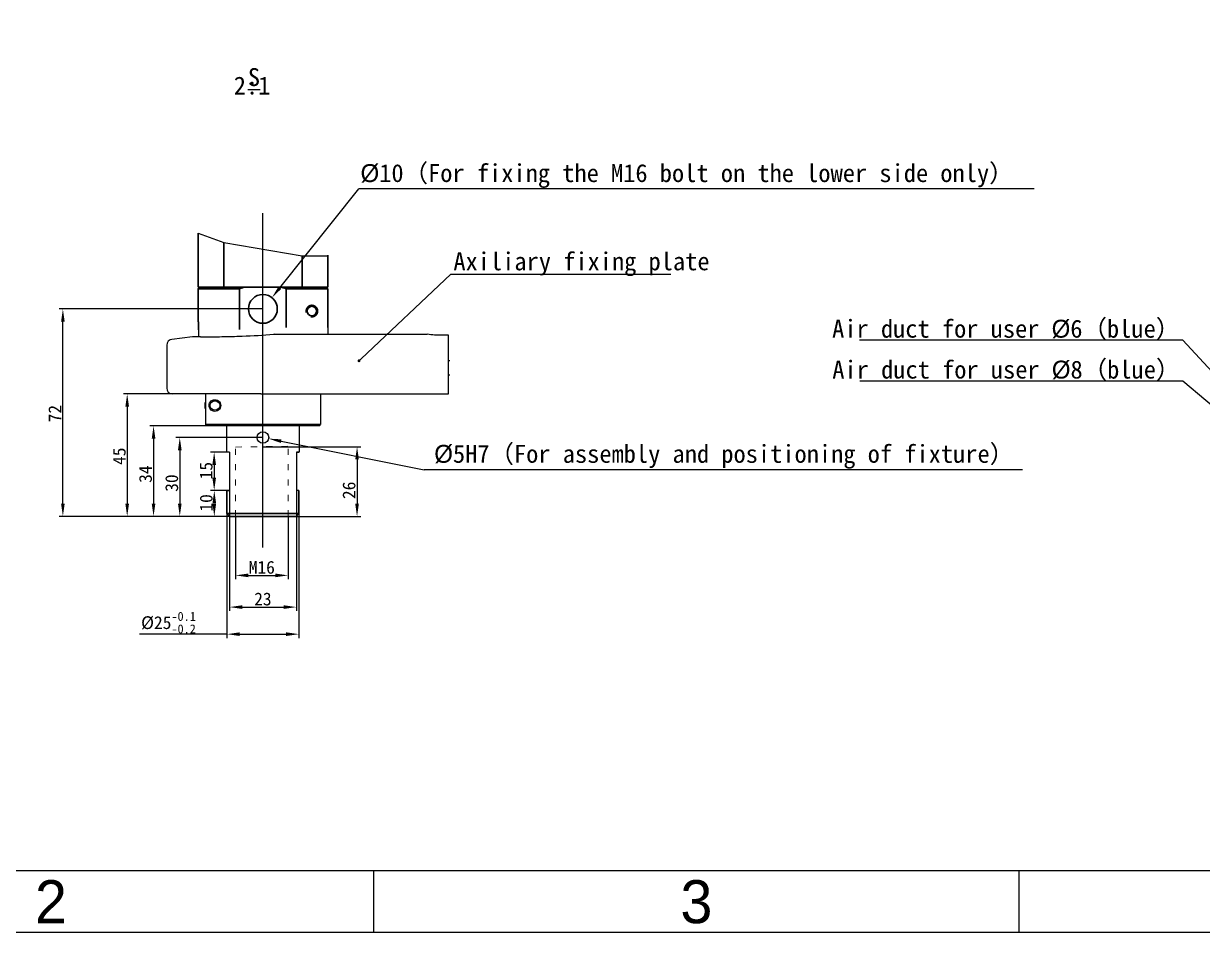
# Model space of a CAD drawing. Header units: millimetres. Extents: x 4086 to 8300, y 123 to 1549.
# Drawn here: x 6651 to 7111.2, y 123.6 to 478.5 of the extents above; entities that cross this region are included whole.
import ezdxf
from ezdxf import colors
from ezdxf.entities.mleader import LeaderData, LeaderLine
from ezdxf.enums import TextEntityAlignment as Align
from ezdxf.math import Vec2, Vec3

# ---------------------------------------------------------------- set-up
doc = ezdxf.new("R2010")
doc.units = ezdxf.units.MM
doc.linetypes.add('ACAD_ISO03W100', pattern=[30, 12, -18])
doc.linetypes.add('PHANTOM', pattern=[0.8, 0.45, -0.05, 0.1, -0.05, 0.1, -0.05])
doc.layers.add('中心线', color=7, linetype='Continuous')
for name, color, linetype, lineweight in [('标注', 7, 'Continuous', 25), ('粗线', 7, 'PHANTOM', 35), ('细线', 7, 'Continuous', 25), ('虚线层', 7, 'ACAD_ISO03W100', 0)]:
    doc.layers.add(name, color=color, linetype=linetype, lineweight=lineweight)
doc.styles.get("Standard").update_dxf_attribs({"font": 'simsun.ttc'})
doc.styles.add('思源黑', font='SourceHanSansCN-Normal.ttf')
doc.dimstyles.new('放大图标注', dxfattribs={"dimtxt": 5, "dimasz": 5, "dimexe": 1.5, "dimexo": 0, "dimtad": 1, "dimdec": 3, "dimlfac": 2, "dimdsep": 46, "dimtxsty": 'Standard', "dimblk": '_FILLED', "dimcen": 0.09, "dimadec": 0, "dimazin": 0, "dimtp": 0.2, "dimtm": 0.2, "dimtfac": 1, "dimtdec": 3, "dimtofl": 0, "dimtmove": 0, "dimatfit": 2, "dimldrblk": '_FILLED', "dimfxl": 1, "dimtolj": 1, "dimarcsym": 0})
doc.dimstyles.new('直径标注', dxfattribs={"dimtxt": 5, "dimasz": 5, "dimexe": 1.5, "dimexo": 0, "dimtad": 1, "dimtoh": 1, "dimdec": 0, "dimlfac": 10, "dimdsep": 46, "dimtxsty": 'Standard', "dimblk": '_FILLED', "dimcen": 0.09, "dimadec": 0, "dimazin": 0, "dimtol": 1, "dimtp": 0.001, "dimtm": 0.001, "dimtfac": 1, "dimtdec": 0, "dimtofl": 0, "dimtmove": 0, "dimatfit": 3, "dimldrblk": '_FILLED', "dimfxl": 1, "dimtolj": 1, "dimarcsym": 0})

# ---------------------------------------------------------------- blocks, each defined once
blk = doc.blocks.new('1')
at = {"color": 2}
for p, q in [((6787.66, 123.62), (6787.66, 147.62)), ((7039.66, 123.62), (7039.66, 147.62))]:
    blk.add_line(p, q, dxfattribs=at)
for points in [[(6283.66, 123.62), (6283.66, 1549.22), (8299.66, 1549.22), (8299.66, 123.62)], [(6403.66, 147.62), (6403.66, 1525.22), (8275.66, 1525.22), (8275.66, 147.62)]]:
    blk.add_lwpolyline(points, close=True, dxfattribs=at)
at = {"color": 2, "style": '思源黑'}
for s, p in [('2', (6661.66, 135.62)), ('3', (6913.66, 135.62))]:
    blk.add_text(s, height=16.8, dxfattribs=at).set_placement(p, align=Align.MIDDLE_CENTER)
at = {"color": 7, "style": '思源黑'}
for tag, height, p in [('编号', 19.2, (8134.84, 252.67)), ('比例', 8, (7939.66, 171.62))]:
    blk.add_attdef(tag, text='', height=height, dxfattribs=at).set_placement(p, align=Align.MIDDLE)
at = {"linetype": 'Continuous', "lineweight": 0, "ltscale": 0.3, "style": '思源黑'}
for tag, p in [('当前页', (8121.35, 207.93)), ('总页数', (8160.27, 207.93))]:
    blk.add_attdef(tag, text='', height=8, dxfattribs=at).set_placement(p, align=Align.MIDDLE)
blk = doc.blocks.new('_FILLED')
at = {"color": 0, "linetype": 'ByBlock'}
blk.add_solid([(0, 0), (-1, 0.143), (-1, -0.143)], dxfattribs=at)
blk = doc.blocks.new('*D2413')
at = {"layer": 'Defpoints', "color": 0}
for p in [(6730.35, 287.18), (6758.48, 287.18), (6758.48, 240.07)]:
    blk.add_point(p, dxfattribs=at)
at = {"layer": '标注', "color": 0, "linetype": 'Continuous', "lineweight": -2}
for p, q in [((6730.35, 287.18), (6730.35, 238.57)), ((6758.48, 287.18), (6758.48, 238.57)), ((6730.35, 240.07), (6696.22, 240.07)), ((6735.35, 240.07), (6753.48, 240.07))]:
    blk.add_line(p, q, dxfattribs=at)
at = {"layer": '标注', "color": 0, "linetype": 'ByBlock', "lineweight": -2, "xscale": 5, "yscale": 5, "zscale": 5, "rotation": 180}
blk.add_blockref('_FILLED', (6730.35, 240.07), dxfattribs=at)
at = {"layer": '标注', "color": 0, "linetype": 'ByBlock', "lineweight": -2, "xscale": 5, "yscale": 5, "zscale": 5}
blk.add_blockref('_FILLED', (6758.48, 240.07), dxfattribs=at)
at = {"layer": '标注', "color": 0, "insert": (6696.85, 248.77), "char_height": 5, "attachment_point": 1}
blk.add_mtext('\\A1;\\A1;%%C25{\\H0.7x;\\S-0.1^ -0.2;}', dxfattribs=at)
blk = doc.blocks.new('*D2414')
at = {"layer": 'Defpoints', "color": 0}
for p in [(6743.59, 333.87), (6691.43, 286.05), (6744.42, 286.05)]:
    blk.add_point(p, dxfattribs=at)
at = {"layer": '标注', "color": 0, "linetype": 'Continuous', "lineweight": -2}
for p, q in [((6743.59, 333.87), (6689.93, 333.87)), ((6691.43, 328.87), (6691.43, 291.05)), ((6744.42, 286.05), (6689.93, 286.05))]:
    blk.add_line(p, q, dxfattribs=at)
at = {"layer": '标注', "color": 0, "linetype": 'ByBlock', "lineweight": -2, "xscale": 5, "yscale": 5, "zscale": 5}
for p, rotation in [((6691.43, 333.87), 90), ((6691.43, 286.05), 270)]:
    blk.add_blockref('_FILLED', p, dxfattribs=dict(at, rotation=rotation))
at = {"layer": '标注', "color": 0, "insert": (6685.81, 309.54), "char_height": 5, "attachment_point": 2, "rotation": 90}
blk.add_mtext('\\A1;\\A1;45', dxfattribs=at)
blk = doc.blocks.new('*D2420')
at = {"layer": 'Defpoints', "color": 0}
for p in [(6666.32, 367.05), (6744.42, 367.05), (6744.42, 286.05)]:
    blk.add_point(p, dxfattribs=at)
at = {"layer": '标注', "color": 0, "linetype": 'Continuous', "lineweight": -2}
for p, q in [((6744.42, 367.05), (6664.82, 367.05)), ((6666.32, 291.05), (6666.32, 362.05)), ((6744.42, 286.05), (6664.82, 286.05))]:
    blk.add_line(p, q, dxfattribs=at)
at = {"layer": '标注', "color": 0, "linetype": 'ByBlock', "lineweight": -2, "xscale": 5, "yscale": 5, "zscale": 5}
for p, rotation in [((6666.32, 367.05), 90), ((6666.32, 286.05), 270)]:
    blk.add_blockref('_FILLED', p, dxfattribs=dict(at, rotation=rotation))
at = {"layer": '标注', "color": 0, "insert": (6660.69, 326.17), "char_height": 5, "attachment_point": 2, "rotation": 90}
blk.add_mtext('\\A1;\\A1;72', dxfattribs=at)
blk = doc.blocks.new('*D2421')
at = {"layer": 'Defpoints', "color": 0}
for p in [(6747.93, 371.45), (6740.9, 362.66)]:
    blk.add_point(p, dxfattribs=at)
at = {"layer": '标注', "color": 0, "linetype": 'Continuous', "lineweight": -2}
for p in [(6751.05, 375.35), (7045.48, 413.96)]:
    blk.add_line(p, (6781.91, 413.96), dxfattribs=at)
at = {"layer": '标注', "color": 0, "linetype": 'Continuous'}
for p, q in [((6744.33, 367.05), (6744.51, 367.05)), ((6744.42, 366.96), (6744.42, 367.14))]:
    blk.add_line(p, q, dxfattribs=at)
at = {"layer": '标注', "color": 0, "linetype": 'ByBlock', "lineweight": -2, "xscale": 5, "yscale": 5, "zscale": 5, "rotation": 231.3642477745147}
blk.add_blockref('_FILLED', (6747.93, 371.45), dxfattribs=at)
at = {"layer": '标注', "color": 0, "insert": (6782.54, 423.58), "char_height": 5, "attachment_point": 1}
blk.add_mtext('\\A1;{\\fSource Han Sans CN Normal|b0|i0|c134|p2;\\H1.4x;%%C\\fSimSun|b0|i0|c134|p2;10（For fixing the M16 bolt on the lower side only）}', dxfattribs=at)
blk = doc.blocks.new('_Dot')
at = {"color": 0, "linetype": 'ByBlock', "lineweight": -2}
blk.add_line((-0.5, 0), (-1, 0), dxfattribs=at)
at = {"color": 0, "linetype": 'ByBlock', "const_width": 0.5}
blk.add_lwpolyline([(-0.25, 0, 1), (0.25, 0, 1)], format="xyb", close=True, dxfattribs=at)
blk = doc.blocks.new('*D2427')
at = {"layer": 'Defpoints', "color": 0}
for p in [(6733.73, 286.05), (6754.22, 286.05), (6754.22, 263.02)]:
    blk.add_point(p, dxfattribs=at)
at = {"layer": '标注', "color": 0, "lineweight": -2}
for p, q in [((6733.73, 286.05), (6733.73, 261.52)), ((6754.22, 286.05), (6754.22, 261.52)), ((6738.73, 263.02), (6749.22, 263.02))]:
    blk.add_line(p, q, dxfattribs=at)
at = {"layer": '标注', "color": 0, "linetype": 'ByBlock', "lineweight": -2, "xscale": 5, "yscale": 5, "zscale": 5, "rotation": 180}
blk.add_blockref('_FILLED', (6733.73, 263.02), dxfattribs=at)
at = {"layer": '标注', "color": 0, "linetype": 'ByBlock', "lineweight": -2, "xscale": 5, "yscale": 5, "zscale": 5}
blk.add_blockref('_FILLED', (6754.22, 263.02), dxfattribs=at)
at = {"layer": '标注', "color": 0, "insert": (6743.98, 266.14), "char_height": 5, "attachment_point": 5}
blk.add_mtext('\\A1;M16', dxfattribs=at)
blk = doc.blocks.new('*D2428')
at = {"layer": 'Defpoints', "color": 0}
for p in [(6744.42, 313.27), (6744.42, 286.05), (6781.17, 286.05)]:
    blk.add_point(p, dxfattribs=at)
at = {"layer": '标注', "color": 0, "lineweight": -2}
for p, q in [((6744.42, 313.27), (6782.67, 313.27)), ((6781.17, 308.27), (6781.17, 291.05)), ((6744.42, 286.05), (6782.67, 286.05))]:
    blk.add_line(p, q, dxfattribs=at)
at = {"layer": '标注', "color": 0, "linetype": 'ByBlock', "lineweight": -2, "xscale": 5, "yscale": 5, "zscale": 5}
for p, rotation in [((6781.17, 313.27), 90), ((6781.17, 286.05), 270)]:
    blk.add_blockref('_FILLED', p, dxfattribs=dict(at, rotation=rotation))
at = {"layer": '标注', "color": 0, "insert": (6778.05, 296.23), "char_height": 5, "attachment_point": 5, "rotation": 90}
blk.add_mtext('\\A1;26', dxfattribs=at)
blk = doc.blocks.new('*D2440')
at = {"color": 0, "lineweight": -2}
for p, q in [((6731.35, 296.18), (6731.35, 249.14)), ((6757.48, 296.18), (6757.48, 249.14)), ((6736.35, 250.64), (6752.48, 250.64))]:
    blk.add_line(p, q, dxfattribs=at)
at = {"layer": 'Defpoints', "color": 0}
for p in [(6731.35, 296.18), (6757.48, 296.18), (6757.48, 250.64)]:
    blk.add_point(p, dxfattribs=at)
at = {"color": 0, "linetype": 'ByBlock', "lineweight": -2, "xscale": 5, "yscale": 5, "zscale": 5, "rotation": 180}
blk.add_blockref('_FILLED', (6731.35, 250.64), dxfattribs=at)
at = {"color": 0, "linetype": 'ByBlock', "lineweight": -2, "xscale": 5, "yscale": 5, "zscale": 5}
blk.add_blockref('_FILLED', (6757.48, 250.64), dxfattribs=at)
at = {"color": 0, "insert": (6744.42, 253.77), "char_height": 5, "attachment_point": 5}
blk.add_mtext('\\A1;\\A1;23', dxfattribs=at)
blk = doc.blocks.new('*D2441')
at = {"color": 0, "lineweight": -2}
for p, q in [((6731.35, 296.18), (6723.93, 296.18)), ((6731.35, 286.05), (6723.93, 286.05))]:
    blk.add_line(p, q, dxfattribs=at)
at = {"layer": 'Defpoints', "color": 0}
for p in [(6731.35, 296.18), (6725.43, 286.05), (6731.35, 286.05)]:
    blk.add_point(p, dxfattribs=at)
at = {"color": 0, "linetype": 'ByBlock', "lineweight": -2, "xscale": 5, "yscale": 5, "zscale": 5}
for p, rotation in [((6725.43, 296.18), 90), ((6725.43, 286.05), 270)]:
    blk.add_blockref('_FILLED', p, dxfattribs=dict(at, rotation=rotation))
at = {"color": 0, "insert": (6722.31, 291.32), "char_height": 5, "attachment_point": 5, "rotation": 90}
blk.add_mtext('\\A1;\\A1;10', dxfattribs=at)
blk = doc.blocks.new('*D2442')
at = {"color": 0, "lineweight": -2}
for p, q in [((6730.35, 311.18), (6723.89, 311.18)), ((6725.39, 306.18), (6725.39, 301.18)), ((6730.35, 296.18), (6723.89, 296.18))]:
    blk.add_line(p, q, dxfattribs=at)
at = {"layer": 'Defpoints', "color": 0}
for p in [(6730.35, 311.18), (6725.39, 296.18), (6730.35, 296.18)]:
    blk.add_point(p, dxfattribs=at)
at = {"color": 0, "linetype": 'ByBlock', "lineweight": -2, "xscale": 5, "yscale": 5, "zscale": 5}
for p, rotation in [((6725.39, 311.18), 90), ((6725.39, 296.18), 270)]:
    blk.add_blockref('_FILLED', p, dxfattribs=dict(at, rotation=rotation))
at = {"color": 0, "insert": (6722.26, 303.92), "char_height": 5, "attachment_point": 5, "rotation": 90}
blk.add_mtext('\\A1;\\A1;15', dxfattribs=at)
blk = doc.blocks.new('*D2443')
at = {"color": 0, "lineweight": -2}
for p, q in [((6744.42, 316.86), (6710.46, 316.86)), ((6711.96, 311.86), (6711.96, 291.05)), ((6744.42, 286.05), (6710.46, 286.05))]:
    blk.add_line(p, q, dxfattribs=at)
at = {"layer": 'Defpoints', "color": 0}
for p in [(6744.42, 316.86), (6711.96, 286.05), (6744.42, 286.05)]:
    blk.add_point(p, dxfattribs=at)
at = {"color": 0, "linetype": 'ByBlock', "lineweight": -2, "xscale": 5, "yscale": 5, "zscale": 5}
for p, rotation in [((6711.96, 316.86), 90), ((6711.96, 286.05), 270)]:
    blk.add_blockref('_FILLED', p, dxfattribs=dict(at, rotation=rotation))
at = {"color": 0, "insert": (6708.83, 299.06), "char_height": 5, "attachment_point": 5, "rotation": 90}
blk.add_mtext('\\A1;\\A1;30', dxfattribs=at)
blk = doc.blocks.new('*D2444')
at = {"color": 0}
for p, q in [((6744.33, 316.86), (6744.51, 316.86)), ((6744.42, 316.77), (6744.42, 316.95))]:
    blk.add_line(p, q, dxfattribs=at)
at = {"color": 0, "lineweight": -2}
for p in [(6751.55, 315.42), (7040.96, 304.19)]:
    blk.add_line(p, (6807.43, 304.19), dxfattribs=at)
at = {"layer": 'Defpoints', "color": 0}
for p in [(6742.19, 317.31), (6746.64, 316.41)]:
    blk.add_point(p, dxfattribs=at)
at = {"color": 0, "linetype": 'ByBlock', "lineweight": -2, "xscale": 5, "yscale": 5, "zscale": 5, "rotation": 168.6361746487431}
blk.add_blockref('_FILLED', (6746.64, 316.41), dxfattribs=at)
at = {"color": 0, "insert": (6924.51, 309.32), "char_height": 5, "attachment_point": 5}
blk.add_mtext('\\A1;\\A1;{\\fSource Han Sans CN Normal|b0|i0|c134|p2;\\H1.4x;%%C\\fSimSun|b0|i0|c134|p2;5H7（For assembly and positioning of fixture）}', dxfattribs=at)
blk = doc.blocks.new('*D2445')
at = {"color": 0, "lineweight": -2}
for p, q in [((6730.22, 321.4), (6700.22, 321.4)), ((6701.72, 316.4), (6701.72, 291.05)), ((6730.35, 286.05), (6700.22, 286.05))]:
    blk.add_line(p, q, dxfattribs=at)
at = {"layer": 'Defpoints', "color": 0}
for p in [(6730.22, 321.4), (6701.72, 286.05), (6730.35, 286.05)]:
    blk.add_point(p, dxfattribs=at)
at = {"color": 0, "linetype": 'ByBlock', "lineweight": -2, "xscale": 5, "yscale": 5, "zscale": 5}
for p, rotation in [((6701.72, 321.4), 90), ((6701.72, 286.05), 270)]:
    blk.add_blockref('_FILLED', p, dxfattribs=dict(at, rotation=rotation))
at = {"color": 0, "insert": (6698.59, 302.55), "char_height": 5, "attachment_point": 5, "rotation": 90}
blk.add_mtext('\\A1;\\A1;34', dxfattribs=at)

msp = doc.modelspace()

# ---------------------------------------------------------------- linework, layer by layer
for p, q in [((6769.71438, 359.7408), (6769.71438, 357.09689)), ((6719.26019, 358.83652), (6719.26019, 356.17482)), ((6743.58706, 333.8658), (6804.88688, 333.8658)), ((6804.88688, 333.8658), (6816.82763, 333.89569))]:
    msp.add_line(p, q)
at = {"color": 7, "linetype": 'Continuous'}
for p, q in [((6716.97105, 356.17351), (6708.84721, 355.15803)), ((6717.14112, 356.17423), (6716.97019, 356.17426)), ((6718.17947, 356.17471), (6717.14112, 356.17423)), ((6719.02114, 356.17482), (6718.17947, 356.17471)), ((6719.99464, 356.17464), (6719.02114, 356.17482)), ((6748.82423, 357.18176), (6748.67616, 357.1696)), ((6748.82414, 357.18102), (6808.5654, 357.18102)), ((6816.82763, 333.89569), (6816.82763, 356.75975)), ((6706.85715, 352.90382), (6706.85715, 336.16743)), ((6816.82763, 346.95819), (6817.39557, 346.95819)), ((6816.82763, 341.27884), (6817.39557, 341.27884)), ((6721.99863, 333.89569), (6721.99863, 321.96898)), ((6766.84937, 333.89569), (6766.84937, 321.96954)), ((6721.99863, 321.96898), (6722.18805, 321.77968)), ((6722.18805, 321.77968), (6721.99863, 321.96898)), ((6766.84937, 321.96954), (6721.99871, 321.96908)), ((6722.18805, 321.77968), (6722.37746, 321.59038)), ((6722.37746, 321.59038), (6722.56686, 321.4011)), ((6766.28095, 321.40113), (6722.5666, 321.40113)), ((6730.21758, 321.40113), (6730.21758, 311.1783)), ((6758.61432, 321.40113), (6758.61432, 311.1783)), ((6766.28095, 321.40113), (6766.84937, 321.96954)), ((6731.35345, 311.1783), (6730.21758, 311.1783)), ((6731.35345, 311.1783), (6730.35345, 311.1783)), ((6731.35345, 311.1783), (6731.35345, 296.1783)), ((6757.47845, 311.1783), (6757.47845, 296.1783)), ((6757.47845, 311.1783), (6758.47845, 311.1783)), ((6758.61432, 311.1783), (6757.47845, 311.1783)), ((6730.35345, 296.1783), (6731.35345, 296.1783)), ((6758.47845, 296.1783), (6757.47845, 296.1783))]:
    msp.add_line(p, q, dxfattribs=at)
msp.add_lwpolyline([(6719.10345, 396.58499), (6729.11595, 392.9381), (6759.71595, 387.79138), (6769.72845, 387.79138)])
for points in [[(6708.84716, 355.15802), (6708.15278, 354.95516), (6707.44877, 354.43287), (6706.99363, 353.67934), (6706.85715, 352.90381)], [(6706.85722, 336.16743), (6706.99654, 335.38412), (6707.47943, 334.60543), (6708.23008, 334.08109), (6709.12895, 333.89569)]]:
    msp.add_lwpolyline(points, dxfattribs=at)
for centre, radius in [((6725.67815, 329.33886), 1.87418), ((6744.41595, 316.85765), 2.27174)]:
    msp.add_circle(centre, radius, dxfattribs=at)
for centre, radius, start, end in [((6720.08053, 1024.45797), 668.28334, 269.99263627, 270.41381929), ((6721.3939, 858.91605), 502.73626, 270.4004036, 270.6859569), ((6723.63814, 690.01847), 333.824, 270.6478447, 271.9870336), ((6724.37519, 666.89889), 310.69277, 271.9990246, 272.20404), ((6725.63774, 640.71604), 284.48085, 272.152749, 274.6451334), ((6725.67815, 329.33886), 3.97554, 158.1249162, 201.8422725)]:
    msp.add_arc(centre, radius, start, end, dxfattribs=at)
for points, knots in [([(6816.82763, 356.75975), (6815.99147, 356.76104), (6813.23679, 356.79963), (6810.45747, 356.83973), (6808.56556, 357.18102)], [0, 0, 0, 0, 0.303112158, 1, 1, 1, 1]), ([(6725.67815, 327.06712), (6725.33858, 327.07603), (6724.65404, 327.21964), (6723.84201, 327.87681), (6723.38998, 328.81027), (6723.38579, 329.84961), (6723.83242, 330.79035), (6724.64655, 331.45576), (6725.33656, 331.602), (6725.67815, 331.6106)], [0, 0, 0, 0, 0.143993697, 0.285949773, 0.427623774, 0.569846368, 0.711800434, 0.855154421, 1, 1, 1, 1]), ([(6725.67815, 331.6106), (6726.01772, 331.6017), (6726.70227, 331.45808), (6727.51429, 330.80092), (6727.96632, 329.86745), (6727.97051, 328.82812), (6727.52389, 327.88737), (6726.70975, 327.22196), (6726.01974, 327.07573), (6725.67815, 327.06712)], [0, 0, 0, 0, 0.143993697, 0.285949773, 0.427623774, 0.569846368, 0.711800434, 0.855154421, 1, 1, 1, 1])]:
    msp.add_open_spline(points, degree=3, knots=knots, dxfattribs=at)
at = {"layer": '中心线'}
msp.add_line((6744.41595, 273.84649), (6744.41595, 404.42666), dxfattribs=at)
at = {"layer": '粗线', "linetype": 'Continuous'}
for p, q in [((6719.10345, 375.4908), (6719.10345, 396.58499)), ((6729.11595, 392.9381), (6729.11595, 375.4908)), ((6729.11595, 375.4908), (6729.11595, 392.9381)), ((6759.71595, 387.79138), (6759.71595, 375.4908)), ((6759.71595, 375.4908), (6759.71595, 387.79138)), ((6769.72845, 375.4908), (6769.72845, 387.97921)), ((6719.66595, 375.4908), (6719.10345, 374.9283)), ((6769.72845, 375.4908), (6719.10345, 375.4908)), ((6719.10345, 374.9283), (6719.10345, 361.9908)), ((6719.10345, 374.9283), (6735.32848, 374.9283)), ((6719.66613, 375.4908), (6769.15156, 375.4908)), ((6735.32848, 374.9283), (6735.32848, 359.0454)), ((6753.50342, 374.9283), (6753.50342, 359.7408)), ((6753.50342, 374.9283), (6769.71438, 374.9283)), ((6769.71438, 374.9283), (6769.15156, 375.4908)), ((6769.71438, 374.9283), (6769.71438, 359.7408)), ((6719.26019, 361.9908), (6719.1035, 361.9908)), ((6719.26019, 361.9908), (6719.26019, 358.83652)), ((6730.35345, 287.1783), (6730.35345, 296.1783)), ((6758.47845, 287.1783), (6758.47845, 296.1783)), ((6730.35345, 287.1783), (6758.47845, 287.1783)), ((6731.47845, 286.0533), (6730.35345, 287.1783)), ((6731.48018, 286.0533), (6757.35172, 286.0533)), ((6757.35345, 286.0533), (6758.47845, 287.1783))]:
    msp.add_line(p, q, dxfattribs=at)
for points in [[(6737.03883, 375.4908), (6736.47302, 375.3163), (6735.90309, 375.12886), (6735.32848, 374.9283)], [(6753.50342, 374.9283), (6752.92868, 375.12891), (6752.35876, 375.31634), (6751.79307, 375.4908)], [(6765.79095, 366.20955), (6765.78994, 366.27799), (6765.78682, 366.34744), (6765.78141, 366.41795), (6765.77356, 366.48956), (6765.76312, 366.56235), (6765.74996, 366.63626), (6765.73411, 366.71088), (6765.71564, 366.78571), (6765.69463, 366.86024), (6765.67114, 366.93396), (6765.64524, 367.00647), (6765.61691, 367.07774), (6765.58617, 367.14784), (6765.55299, 367.21686), (6765.51737, 367.28486), (6765.47931, 367.35187), (6765.43887, 367.4178), (6765.39612, 367.48247), (6765.35113, 367.54576), (6765.30397, 367.60749), (6765.24204, 367.68232), (6765.17676, 367.75451), (6765.10807, 367.8241), (6765.0359, 367.8911), (6764.97562, 367.94285), (6764.91297, 367.99289), (6764.84787, 368.04116), (6764.78021, 368.08757), (6764.70988, 368.13207), (6764.63682, 368.17457), (6764.561, 368.21492), (6764.48244, 368.25296), (6764.40114, 368.28852), (6764.31711, 368.32144), (6764.24497, 368.34673), (6764.17084, 368.3699), (6764.09458, 368.39078), (6764.01609, 368.4092), (6763.93524, 368.42498), (6763.85194, 368.43795), (6763.76617, 368.44795), (6763.67837, 368.45483), (6763.58907, 368.45845), (6763.49881, 368.45869), (6763.40814, 368.45539), (6763.3176, 368.44844), (6763.22768, 368.43773), (6763.13865, 368.42339), (6763.05076, 368.40555), (6762.96423, 368.38439), (6762.8793, 368.36006), (6762.7962, 368.33272), (6762.71513, 368.30251), (6762.63616, 368.26959), (6762.55933, 368.23409), (6762.48468, 368.19616), (6762.41224, 368.15592), (6762.34206, 368.11353), (6762.27416, 368.06911), (6762.20851, 368.02271), (6762.14508, 367.97437), (6762.08383, 367.92413), (6762.02472, 367.87202), (6761.96771, 367.81809), (6761.90204, 367.75104), (6761.83944, 367.6816), (6761.77999, 367.60995), (6761.72378, 367.53625), (6761.67089, 367.46071), (6761.62142, 367.38347), (6761.57538, 367.30467), (6761.53277, 367.22443), (6761.49361, 367.14287), (6761.45791, 367.0601), (6761.42567, 366.97626), (6761.3969, 366.89158), (6761.37161, 366.80629), (6761.34981, 366.72063), (6761.33151, 366.63485), (6761.3167, 366.54915), (6761.30532, 366.46368), (6761.29728, 366.37851), (6761.29252, 366.29377), (6761.29095, 366.20955)], [(6761.29095, 366.20955), (6761.29108, 366.18492), (6761.29149, 366.16025), (6761.29216, 366.13552), (6761.29311, 366.11074), (6761.29433, 366.08592), (6761.29584, 366.06105), (6761.29762, 366.03615), (6761.29968, 366.0112), (6761.30203, 365.98622), (6761.30466, 365.96121), (6761.30759, 365.93617), (6761.3108, 365.91109), (6761.3143, 365.886), (6761.3181, 365.86088), (6761.3222, 365.83574), (6761.32659, 365.81058), (6761.33129, 365.7854), (6761.336, 365.76162), (6761.34098, 365.73782), (6761.34624, 365.71403), (6761.35176, 365.69024), (6761.35755, 365.66646), (6761.36361, 365.64269)], [(6763.1295, 363.99739), (6763.18848, 363.98722), (6763.24793, 363.97863), (6763.30777, 363.97167), (6763.38514, 363.96515), (6763.46272, 363.96132), (6763.54015, 363.9601), (6763.61711, 363.96141), (6763.69326, 363.96518), (6763.76824, 363.97131), (6763.84174, 363.97975), (6763.91346, 363.99039), (6763.98342, 364.00313), (6764.05166, 364.01788), (6764.11826, 364.03451), (6764.18328, 364.05292), (6764.24678, 364.073), (6764.30882, 364.09463), (6764.37943, 364.12172), (6764.44814, 364.15068), (6764.51495, 364.18142), (6764.57985, 364.21386), (6764.64284, 364.24788), (6764.70391, 364.28341), (6764.76307, 364.32034), (6764.82037, 364.35864), (6764.87585, 364.39825), (6764.92958, 364.43913), (6764.98161, 364.48124), (6765.03199, 364.52453), (6765.09034, 364.57799), (6765.14642, 364.6331), (6765.20029, 364.68988), (6765.25196, 364.74833), (6765.30148, 364.80847), (6765.34112, 364.85986), (6765.37924, 364.91234), (6765.41582, 364.96583), (6765.45081, 365.02024), (6765.48417, 365.07548), (6765.51586, 365.13148), (6765.54585, 365.18816), (6765.57414, 365.24554), (6765.60074, 365.30367), (6765.62564, 365.36258), (6765.64885, 365.42231), (6765.67038, 365.4829), (6765.69022, 365.54433), (6765.70834, 365.60639), (6765.72471, 365.66877), (6765.73927, 365.7312), (6765.752, 365.7934), (6765.76285, 365.85507), (6765.77181, 365.916), (6765.77894, 365.97615), (6765.78433, 366.03555), (6765.78806, 366.09423), (6765.79024, 366.15222), (6765.79095, 366.20955)]]:
    msp.add_lwpolyline(points, dxfattribs=at)
for centre, radius in [((6744.41595, 367.0533), 5.625), ((6763.54095, 366.20955), 1.85625)]:
    msp.add_circle(centre, radius, dxfattribs=at)
at = {"layer": '虚线层', "linetype": 'ACAD_ISO03W100', "ltscale": 0.2}
for p, q in [((6733.72845, 313.12176), (6754.23068, 313.41414)), ((6733.72845, 286.0533), (6733.72845, 313.12176)), ((6754.22399, 286.0533), (6754.22399, 313.41405))]:
    msp.add_line(p, q, dxfattribs=at)

# ---------------------------------------------------------------- block references
msp.add_blockref('1', (0, 0))

# ---------------------------------------------------------------- texts
at = {"insert": (6738.54742, 461.06371), "char_height": 7, "width": 3.4025326, "attachment_point": 1}
msp.add_mtext('{\\LS}', dxfattribs=at)
at = {"layer": '细线', "color": 2, "linetype": 'Continuous', "insert": (6747.32039, 468.26308), "char_height": 6.75, "width": 21.9645546, "attachment_point": 3, "line_spacing_factor": 0.9}
msp.add_mtext('{\\L\\H1.037037x;\\C256;    \\P\\l        2:1\\H0.964286x; }', dxfattribs=at)

# ---------------------------------------------------------------- dimensions: what is measured, and where the dimension line sits
dim = msp.add_diameter_dim_2p(p1=(6742.18875, 317.30527), p2=(6746.64315, 316.41003), text='\\A1;{\\fSource Han Sans CN Normal|b0|i0|c134|p2;\\H1.4x;%%C\\fSimSun|b0|i0|c134|p2;5H7（For assembly and positioning of fixture）}', dimstyle='直径标注', override={"dimtxsty": 'Standard'})
dim.commit()
dim.dimension.update_dxf_attribs({"geometry": '*D2444', "text_midpoint": (6807.42809, 304.19357), "dimtype": 163})
for base, p1, p2, text, picture, middle in [((6701.71919, 286.0533), (6730.21758, 321.40113), (6730.35345, 286.0533), '\\A1;34', '*D2445', (6701.71919, 302.55433)), ((6711.95948, 286.0533), (6744.41595, 316.85765), (6744.41595, 286.0533), '\\A1;30', '*D2443', (6711.95948, 299.05708)), ((6725.38875, 296.1783), (6730.35345, 311.1783), (6730.35345, 296.1783), '\\A1;15', '*D2442', (6725.38875, 303.92438)), ((6725.43309, 286.0533), (6731.35345, 296.1783), (6731.35345, 286.0533), '\\A1;10', '*D2441', (6725.43309, 291.31752))]:
    dim = msp.add_linear_dim(base=base, p1=p1, p2=p2, angle=90, text=text, dimstyle='放大图标注', override={"dimpost": '<>', "dimtxsty": 'Standard'})
    dim.commit()
    dim.dimension.update_dxf_attribs({"geometry": picture, "text_midpoint": middle, "dimtype": 160})
dim = msp.add_linear_dim(base=(6757.47845, 250.64077), p1=(6731.35345, 296.1783), p2=(6757.47845, 296.1783), text='\\A1;23', dimstyle='放大图标注', override={"dimpost": '<>', "dimtxsty": 'Standard'})
dim.commit()
dim.dimension.update_dxf_attribs({"geometry": '*D2440', "text_midpoint": (6744.41595, 250.64077), "dimtype": 160})
at = {"layer": '标注', "linetype": 'Continuous'}
dim = msp.add_diameter_dim_2p(p1=(6740.90388, 362.65944), p2=(6747.92802, 371.44716), text='{\\fSource Han Sans CN Normal|b0|i0|c134|p2;\\H1.4x;%%C\\fSimSun|b0|i0|c134|p2;10（For fixing the M16 bolt on the lower side only）}', dimstyle='直径标注', override={"dimtxsty": 'Standard'}, dxfattribs=at)
dim.commit()
dim.dimension.update_dxf_attribs({"geometry": '*D2421', "text_midpoint": (6914.0072, 413.96293), "dimtype": 163})
for base, p1, p2, angle, text, picture, middle in [((6666.31804, 367.0533), (6744.41595, 286.0533), (6744.41595, 367.0533), 90, '\\A1;72', '*D2420', (6666.31804, 326.16762)), ((6691.43347, 286.0533), (6743.58706, 333.8658), (6744.41595, 286.0533), 270, '\\A1;45', '*D2414', (6691.43347, 309.54426))]:
    dim = msp.add_linear_dim(base=base, p1=p1, p2=p2, angle=angle, text=text, dimstyle='放大图标注', override={"dimpost": '<>', "dimtxsty": 'Standard'}, dxfattribs=at)
    dim.commit()
    dim.dimension.update_dxf_attribs({"geometry": picture, "text_midpoint": middle, "dimtype": 160})
at = {"layer": '标注'}
dim = msp.add_linear_dim(base=(6781.17246, 286.0533), p1=(6744.41595, 313.27417), p2=(6744.41595, 286.0533), angle=90, text='26', dimstyle='放大图标注', override={"dimpost": '<>'}, dxfattribs=at)
dim.commit()
dim.dimension.update_dxf_attribs({"geometry": '*D2428', "text_midpoint": (6781.17246, 296.23323), "dimtype": 160})
at = {"layer": '标注', "linetype": 'Continuous'}
dim = msp.add_linear_dim(base=(6758.47845, 240.07404), p1=(6730.35345, 287.1783), p2=(6758.47845, 287.1783), text='\\A1;%%C25{\\H0.7x;\\S-0.1^ -0.2;}', dimstyle='放大图标注', override={"dimpost": '<>', "dimtxsty": 'Standard'}, dxfattribs=at)
dim.commit()
dim.dimension.update_dxf_attribs({"geometry": '*D2413', "text_midpoint": (6706.80336, 240.07404), "dimtype": 160})
at = {"layer": '标注'}
dim = msp.add_linear_dim(base=(6754.22399, 263.01857), p1=(6733.72845, 286.0533), p2=(6754.22399, 286.0533), text='M16', dimstyle='放大图标注', override={"dimpost": '<>'}, dxfattribs=at)
dim.commit()
dim.dimension.update_dxf_attribs({"geometry": '*D2427', "text_midpoint": (6743.97622, 263.01857), "dimtype": 160})

# ---------------------------------------------------------------- leaders
ml = msp.add_multileader_mtext('Standard')
ml.set_content('Axiliary fixing plate', color=256)
ml.set_leader_properties()
ml.set_arrow_properties(name='DOT')
ml.build(insert=Vec2(0, 0))
ml.multileader.update_dxf_attribs({"text_left_attachment_type": 5, "text_right_attachment_type": 6, "dogleg_length": 0.36, "arrow_head_size": 1.125})
ctx = ml.context
ctx.base_point, ctx.char_height, ctx.arrow_head_size, ctx.landing_gap_size, ctx.plane_origin = Vec3(6818.58559, 380.65469), 7, 1.125, 0.2025, Vec3(6781.93036, 346.79502)
ctx.left_attachment, ctx.right_attachment = 5, 6
notes = []
notes.append((ctx, [(0, (1, 1, 0), (6817.77559, 380.65469), (1, 0), 0.81, [(0, [(6781.93036, 346.79502)], 0, [])])]))
ctx.mtext.insert, ctx.mtext.flow_direction = Vec3(6818.78809, 389.14073), 5
ml = msp.add_multileader_mtext('Standard')
ml.set_content('Air duct for user {\\fSource Han Sans CN Normal|b0|i0|c134|p2;%%C}6（blue）', color=256)
ml.set_leader_properties()
ml.set_arrow_properties(name='DOT')
ml.build(insert=Vec2(0, 0))
ml.multileader.update_dxf_attribs({"text_left_attachment_type": 5, "text_right_attachment_type": 6, "dogleg_length": 0.36, "arrow_head_size": 1.125})
ctx = ml.context
ctx.base_point, ctx.char_height, ctx.arrow_head_size, ctx.landing_gap_size, ctx.plane_origin = Vec3(6963.37474, 354.80697), 7, 1.125, 0.2025, Vec3(6942.12571, 354.38141)
ctx.left_attachment, ctx.right_attachment, ctx.text_align_type = 5, 6, 2
notes.append((ctx, [(1, (1, 1, 0), (7103.55568, 354.80697), (-1, 0), 0.81, [(0, [(7138.88516, 316.58776)], 0, [])])]))
ctx.mtext.insert, ctx.mtext.alignment, ctx.mtext.flow_direction = Vec3(7102.54318, 362.82373), 3, 5
ml = msp.add_multileader_mtext('Standard')
ml.set_content('Air duct for user {\\fSource Han Sans CN Normal|b0|i0|c134|p2;%%C}8（blue）', color=256)
ml.set_leader_properties()
ml.set_arrow_properties(name='DOT')
ml.build(insert=Vec2(0, 0))
ml.multileader.update_dxf_attribs({"text_left_attachment_type": 5, "text_right_attachment_type": 6, "dogleg_length": 0.36, "arrow_head_size": 1.125})
ctx = ml.context
ctx.base_point, ctx.char_height, ctx.arrow_head_size, ctx.landing_gap_size, ctx.plane_origin = Vec3(6963.45086, 338.8462), 7, 1.125, 0.2025, Vec3(6942.20184, 346.72131)
ctx.left_attachment, ctx.right_attachment, ctx.text_align_type = 5, 6, 2
notes.append((ctx, [(1, (1, 1, 0), (7103.63181, 338.8462), (-1, 0), 0.81, [(0, [(7138.96129, 308.92767)], 0, [])])]))
ctx.mtext.insert, ctx.mtext.alignment, ctx.mtext.flow_direction = Vec3(7102.61931, 346.86296), 3, 5
for ctx, leaders in notes:
    for number, flags, end, landing, length, lines in leaders:
        leader = LeaderData()
        leader.index, (leader.has_last_leader_line, leader.has_dogleg_vector, leader.attachment_direction) = number, flags
        leader.last_leader_point, leader.dogleg_vector, leader.dogleg_length = Vec3(end), Vec3(landing), length
        for number, points, colour, breaks in lines:
            line = LeaderLine()
            line.index, line.vertices, line.color, line.breaks = number, Vec3.list(points), colors.encode_raw_color(colour), breaks
            leader.lines.append(line)
        ctx.leaders.append(leader)

doc.saveas('drawing.dxf')
